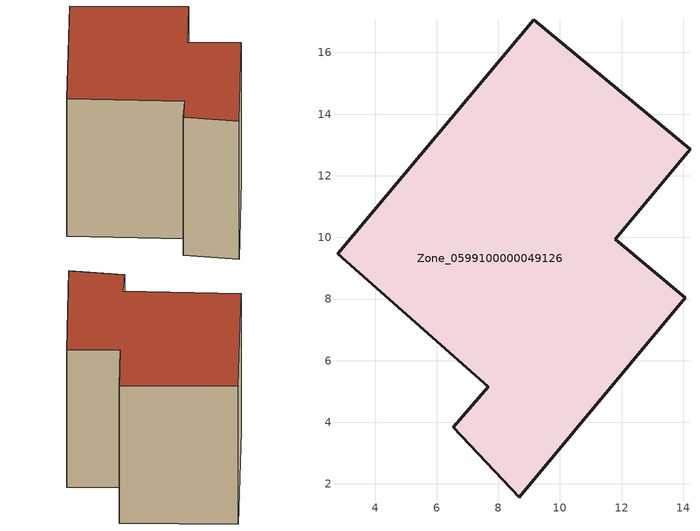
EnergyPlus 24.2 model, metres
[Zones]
Zone_0599100000049126
 floor ground (C_G): 14.22,12.86 11.79,9.94 14.07,8.05 8.67,1.56 6.54,3.83 7.68,5.15 2.78,9.46 9.15,17.07 z0
 wall outside (C_F): 11.79,9.94 14.22,12.86 9.15,17.07 2.78,9.46 7.68,5.15 6.54,3.83 8.67,1.56 14.07,8.05 11.79,9.94 z0:8.9
 roof outside (C_R): 8.67,1.56 14.07,8.05 11.79,9.94 14.22,12.86 9.15,17.07 2.78,9.46 7.68,5.15 6.54,3.83 z8.9
[BUILDING]
Pand.0599100000049126: North Axis=0; Terrain=City; Loads Convergence Tolerance Value=0.04; Temperature Convergence Tolerance Value=0.4; Solar Distribution=FullExterior; Maximum Number of Warmup Days=25; Minimum Number of Warmup Days=1
[Site:Location]
Rotterdam.The.Hague.AP_ZH_NLD Design_Conditions: Latitude=51.96; Longitude=4.45; Time Zone=1; Elevation=-4.5
[SITE:GROUNDTEMPERATURE:BUILDINGSURFACE]
18, 18, 18, 18, 18, 18, 18, 18, 18, 18, 18, 18
[MATERIAL] Thermal Absorptance=0.9; Solar Absorptance=0.7; Visible Absorptance=0.7
Name | Roughness | Thickness | Conductivity | Density | Specific Heat
G.TC.1946-1964 | MediumSmooth | 0.15 | 1 | 540 | 1210
F.TC.1946-1964 | Rough | 0.3 | 0.857143 | 1920 | 840
R.TC.1946-1964 | MediumRough | 0.2 | 0.235294 | 1500 | 1000
[CONSTRUCTION]
C_G: G.TC.1946-1964
C_F: F.TC.1946-1964
C_R: R.TC.1946-1964
[ZONE]
Zone_0599100000049126: Type=1; Multiplier=1; Ceiling Height=Autocalculate; Volume=Autocalculate; Floor Area=autocalculate; Part of Total Floor Area=Yes
[ZONEINFILTRATION:DESIGNFLOWRATE]
Infil_Zone_0599100000049126: Zone or ZoneList or Space or SpaceList=Zone_0599100000049126; Schedule=AlwaysOn; Design Flow Rate Calculation Method=Flow/Area; Flow Rate per Floor Area=0.003; Constant Term Coefficient=1; Temperature Term Coefficient=0; Velocity Term Coefficient=0; Velocity Squared Term Coefficient=0
[HVACTEMPLATE:ZONE:IDEALLOADSAIRSYSTEM]
Zone_0599100000049126: Maximum Heating Supply Air Temperature=50; Minimum Cooling Supply Air Temperature=13; Maximum Heating Supply Air Humidity Ratio=0.0156; Minimum Cooling Supply Air Humidity Ratio=0.0077; Heating Limit=NoLimit; Cooling Limit=NoLimit; Dehumidification Control Type=ConstantSensibleHeatRatio; Cooling Sensible Heat Ratio=0.7; Dehumidification Setpoint=60; Humidification Control Type=None; Humidification Setpoint=30; Outdoor Air Method=None; Outdoor Air Flow Rate per Person=0.00944; Outdoor Air Flow Rate per Zone Floor Area=0; Outdoor Air Flow Rate per Zone=0; Demand Controlled Ventilation Type=None; Outdoor Air Economizer Type=NoEconomizer; Heat Recovery Type=None; Sensible Heat Recovery Effectiveness=0.7; Latent Heat Recovery Effectiveness=0.65
[ZONECONTROL:THERMOSTAT]
ThermostatControl_Zone_0599100000049126: Zone or ZoneList=Zone_0599100000049126; Control Type Schedule=DualSetpointControlType; Control 1=Thermostat_Zone_0599100000049126; Temperature Difference Between Cutout And Setpoint=0
[THERMOSTATSETPOINT:DUALSETPOINT]
Thermostat_Zone_0599100000049126: Heating Setpoint Temperature Schedule=HeatingSetpoint_Zone_0599100000049126; Cooling Setpoint Temperature Schedule=CoolingSetpoint_Zone_0599100000049126
[SCHEDULE:COMPACT]
HeatingSetpoint_Zone_0599100000049126: Through: 12/31, For: AllDays, Until: 24:00, 21
CoolingSetpoint_Zone_0599100000049126: Through: 12/31, For: AllDays, Until: 24:00, 24
DualSetpointControlType: Through: 12/31, For: AllDays, Until: 24:00, 4
AlwaysOn: Through: 12/31, For: AllDays, Until: 24:00, 1
